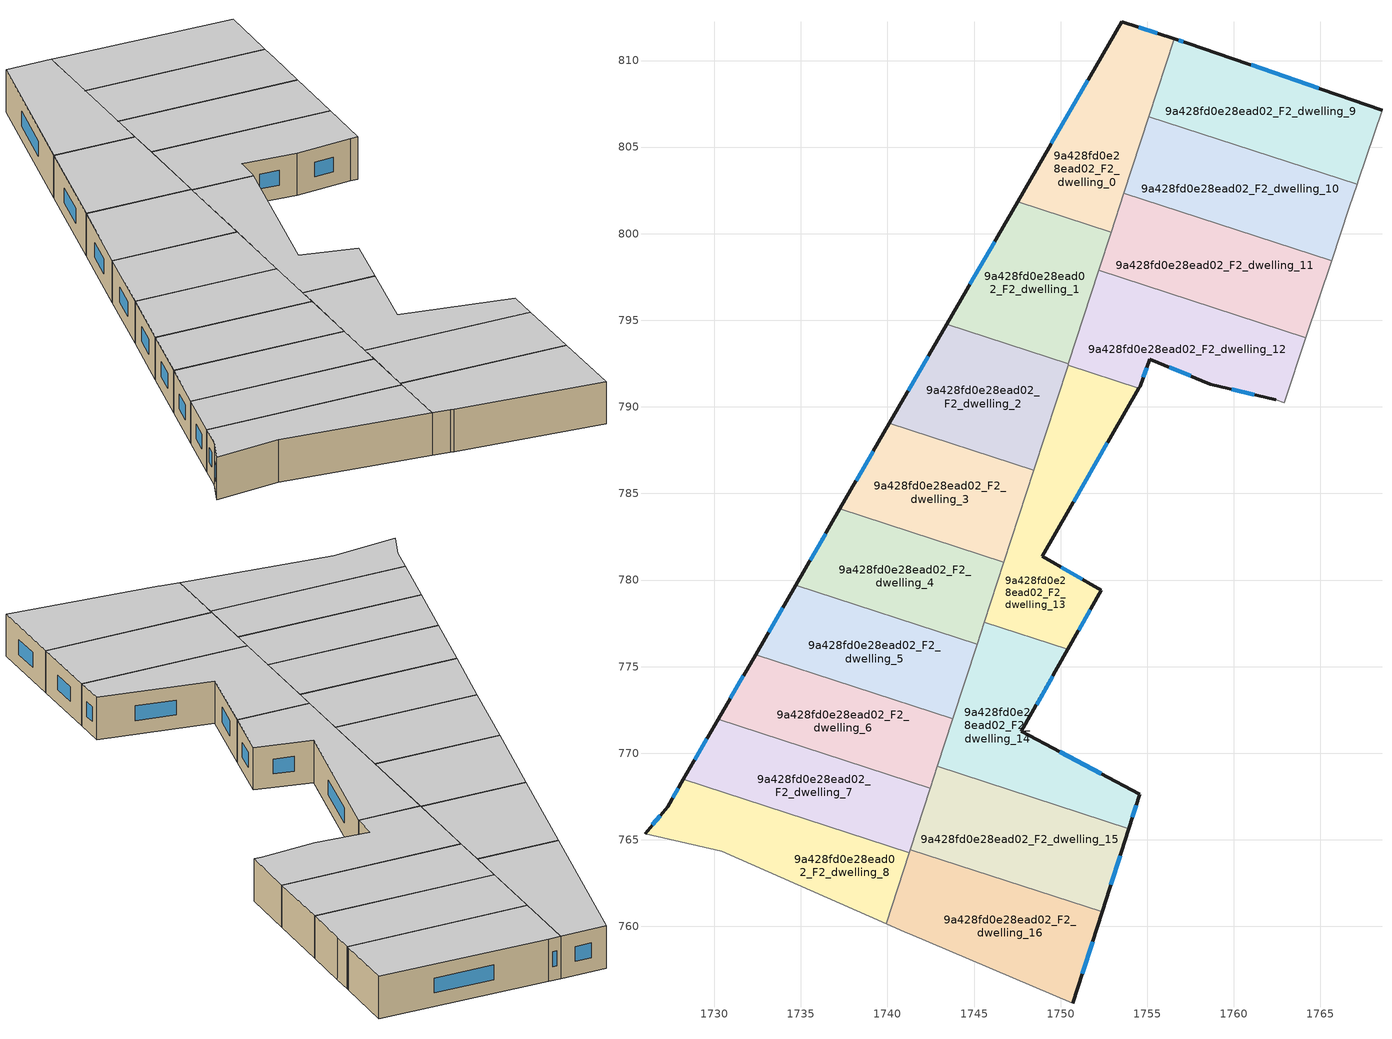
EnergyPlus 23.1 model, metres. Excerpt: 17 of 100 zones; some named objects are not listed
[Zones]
9a428fd0e28ead02_F2_dwelling_0
 floor to 9a428fd0e28ead02_F1_dwelling_0 (EU_floor_Construction): 1756.57,811.26 1752.93,800.08 1747.51,801.84 1753.53,812.25 z6
 wall outside (EU_wall_Construction): 1756.57,811.26 1753.53,812.25 1747.51,801.84 z6:9
 wall to 9a428fd0e28ead02_F2_dwelling_1 (EU_wall_Construction): 1747.51,801.84 1752.93,800.08 z6:9
 wall to 9a428fd0e28ead02_F2_dwelling_9 (EU_wall_Construction): 1755.1,806.76 1756.57,811.26 z6:9
 wall to 9a428fd0e28ead02_F2_dwelling_10 (EU_wall_Construction): 1753.66,802.33 1755.1,806.76 z6:9
 wall to 9a428fd0e28ead02_F2_dwelling_11 (EU_wall_Construction): 1752.93,800.08 1753.66,802.33 z6:9
 window (EU_Window_Construction): 1751.57,808.87 1749.47,805.23 / 1755.58,811.58 1754.52,811.93 z6.98:8.02
 ceiling to 9a428fd0e28ead02_F3_dwelling_0 (EU_floor_Construction): 1752.93,800.08 1756.57,811.26 1753.53,812.25 1747.51,801.84 z9
9a428fd0e28ead02_F2_dwelling_1
 floor to 9a428fd0e28ead02_F1_dwelling_1 (EU_floor_Construction): 1752.93,800.08 1750.45,792.49 1743.43,794.78 1747.51,801.84 z6
 wall outside (EU_wall_Construction): 1747.51,801.84 1743.43,794.78 z6:9
 wall to 9a428fd0e28ead02_F2_dwelling_2 (EU_wall_Construction): 1743.43,794.78 1750.45,792.49 z6:9
 wall to 9a428fd0e28ead02_F2_dwelling_12 (EU_wall_Construction): 1750.45,792.49 1752.21,797.89 z6:9
 wall to 9a428fd0e28ead02_F2_dwelling_11 (EU_wall_Construction): 1752.21,797.89 1752.93,800.08 z6:9
 window (EU_Window_Construction): 1746.18,799.55 1744.76,797.08 z6.98:8.02
 ceiling to 9a428fd0e28ead02_F3_dwelling_1 (EU_floor_Construction): 1750.45,792.49 1752.93,800.08 1747.51,801.84 1743.43,794.78 z9
9a428fd0e28ead02_F2_dwelling_10
 floor to 9a428fd0e28ead02_F1_dwelling_10 (EU_floor_Construction): 1767.12,802.84 1766.68,801.53 1765.65,798.43 1753.66,802.33 1755.1,806.76 z6
 wall to 9a428fd0e28ead02_F2_dwelling_9 (EU_wall_Construction): 1767.12,802.84 1755.1,806.76 z6:9
 wall adiabatic (EU_wall_Construction): 1765.65,798.43 1766.68,801.53 1767.12,802.84 z6:9
 wall to 9a428fd0e28ead02_F2_dwelling_11 (EU_wall_Construction): 1753.66,802.33 1765.65,798.43 z6:9
 ceiling to 9a428fd0e28ead02_F3_dwelling_10 (EU_floor_Construction): 1765.65,798.43 1766.68,801.53 1767.12,802.84 1755.1,806.76 1753.66,802.33 z9
9a428fd0e28ead02_F2_dwelling_11
 floor to 9a428fd0e28ead02_F1_dwelling_11 (EU_floor_Construction): 1765.65,798.43 1764.17,794 1752.21,797.89 1753.66,802.33 z6
 wall adiabatic (EU_wall_Construction): 1764.17,794 1765.65,798.43 z6:9
 wall to 9a428fd0e28ead02_F2_dwelling_12 (EU_wall_Construction): 1752.21,797.89 1764.17,794 z6:9
 ceiling to 9a428fd0e28ead02_F3_dwelling_11 (EU_floor_Construction): 1764.17,794 1765.65,798.43 1753.66,802.33 1752.21,797.89 z9
9a428fd0e28ead02_F2_dwelling_12
 floor to 9a428fd0e28ead02_F1_dwelling_12 (EU_floor_Construction): 1764.17,794 1762.92,790.25 1762.42,790.4 1758.65,791.32 1755.15,792.76 1754.59,791.2 1754.52,791.08 1750.43,792.41 1752.21,797.89 z6
 wall outside (EU_wall_Construction): 1754.52,791.08 1754.59,791.2 1755.15,792.76 1758.65,791.32 1762.42,790.4 z6:9
 wall to 9a428fd0e28ead02_F2_dwelling_13 (EU_wall_Construction): 1750.43,792.41 1754.52,791.08 z6:9
 wall adiabatic (EU_wall_Construction): 1762.42,790.4 1762.92,790.25 1764.17,794 z6:9
 wall to 9a428fd0e28ead02_F2_dwelling_2 (EU_wall_Construction): 1750.45,792.49 1750.43,792.41 z6:9
 window (EU_Window_Construction): 1756.29,792.29 1757.51,791.79 / 1754.77,791.71 1754.97,792.25 / 1759.88,791.02 1761.19,790.7 z6.98:8.02
 ceiling to 9a428fd0e28ead02_F3_dwelling_12 (EU_floor_Construction): 1762.92,790.25 1764.17,794 1752.21,797.89 1750.43,792.41 1754.52,791.08 1754.59,791.2 1755.15,792.76 1758.65,791.32 1762.42,790.4 z9
9a428fd0e28ead02_F2_dwelling_13
 floor to 9a428fd0e28ead02_F1_dwelling_13 (EU_floor_Construction): 1754.52,791.08 1748.94,781.37 1752.35,779.41 1750.42,775.99 1745.59,777.56 1750.43,792.41 z6
 wall outside (EU_wall_Construction): 1750.42,775.99 1752.35,779.41 1748.94,781.37 1754.52,791.08 z6:9
 wall to 9a428fd0e28ead02_F2_dwelling_14 (EU_wall_Construction): 1745.59,777.56 1750.42,775.99 z6:9
 wall to 9a428fd0e28ead02_F2_dwelling_2 (EU_wall_Construction): 1750.43,792.41 1748.45,786.34 z6:9
 wall to 9a428fd0e28ead02_F2_dwelling_3 (EU_wall_Construction): 1748.45,786.34 1746.73,781.04 z6:9
 wall to 9a428fd0e28ead02_F2_dwelling_4 (EU_wall_Construction): 1746.73,781.04 1745.59,777.56 z6:9
 window (EU_Window_Construction): 1750.76,784.53 1752.71,787.92 / 1751.24,780.05 1750.05,780.73 / 1751.04,777.1 1751.72,778.3 z6.98:8.02
 ceiling to 9a428fd0e28ead02_F3_dwelling_13 (EU_floor_Construction): 1752.35,779.41 1748.94,781.37 1754.52,791.08 1750.43,792.41 1745.59,777.56 1750.42,775.99 z9
9a428fd0e28ead02_F2_dwelling_14
 floor to 9a428fd0e28ead02_F1_dwelling_14 (EU_floor_Construction): 1750.42,775.99 1747.74,771.26 1754.57,767.63 1753.94,765.64 1742.89,769.24 1745.59,777.56 z6
 wall outside (EU_wall_Construction): 1753.94,765.64 1754.57,767.63 1747.74,771.26 1750.42,775.99 z6:9
 wall to 9a428fd0e28ead02_F2_dwelling_15 (EU_wall_Construction): 1742.89,769.24 1753.94,765.64 z6:9
 wall to 9a428fd0e28ead02_F2_dwelling_5 (EU_wall_Construction): 1745.18,776.3 1743.78,771.98 z6:9
 wall to 9a428fd0e28ead02_F2_dwelling_4 (EU_wall_Construction): 1745.59,777.56 1745.18,776.3 z6:9
 wall to 9a428fd0e28ead02_F2_dwelling_6 (EU_wall_Construction): 1743.78,771.98 1742.89,769.24 z6:9
 window (EU_Window_Construction): 1748.61,772.8 1749.55,774.45 / 1752.35,768.81 1749.96,770.08 / 1754.14,766.29 1754.36,766.98 z6.98:8.02
 ceiling to 9a428fd0e28ead02_F3_dwelling_14 (EU_floor_Construction): 1753.94,765.64 1754.57,767.63 1747.74,771.26 1750.42,775.99 1745.59,777.56 1742.89,769.24 z9
9a428fd0e28ead02_F2_dwelling_15
 floor to 9a428fd0e28ead02_F1_dwelling_15 (EU_floor_Construction): 1753.94,765.64 1752.4,760.83 1741.32,764.44 1742.89,769.24 z6
 wall outside (EU_wall_Construction): 1752.4,760.83 1753.94,765.64 z6:9
 wall to 9a428fd0e28ead02_F2_dwelling_16 (EU_wall_Construction): 1741.32,764.44 1752.4,760.83 z6:9
 wall to 9a428fd0e28ead02_F2_dwelling_7 (EU_wall_Construction): 1742.48,767.98 1741.32,764.44 z6:9
 wall to 9a428fd0e28ead02_F2_dwelling_6 (EU_wall_Construction): 1742.89,769.24 1742.48,767.98 z6:9
 window (EU_Window_Construction): 1752.9,762.4 1753.44,764.08 z6.98:8.02
 ceiling to 9a428fd0e28ead02_F3_dwelling_15 (EU_floor_Construction): 1752.4,760.83 1753.94,765.64 1742.89,769.24 1741.32,764.44 z9
9a428fd0e28ead02_F2_dwelling_16
 floor to 9a428fd0e28ead02_F1_dwelling_16 (EU_floor_Construction): 1752.4,760.83 1750.71,755.55 1741.25,759.56 1741.02,759.67 1739.93,760.15 1741.32,764.44 z6
 wall outside (EU_wall_Construction): 1750.71,755.55 1752.4,760.83 z6:9
 wall adiabatic (EU_wall_Construction): 1739.93,760.15 1741.02,759.67 1741.25,759.56 1750.71,755.55 z6:9
 wall to 9a428fd0e28ead02_F2_dwelling_8 (EU_wall_Construction): 1741.26,764.25 1739.93,760.15 z6:9
 wall to 9a428fd0e28ead02_F2_dwelling_7 (EU_wall_Construction): 1741.32,764.44 1741.26,764.25 z6:9
 window (EU_Window_Construction): 1751.26,757.27 1751.85,759.11 z6.98:8.02
 ceiling to 9a428fd0e28ead02_F3_dwelling_16 (EU_floor_Construction): 1750.71,755.55 1752.4,760.83 1741.32,764.44 1739.93,760.15 1741.02,759.67 1741.25,759.56 z9
9a428fd0e28ead02_F2_dwelling_2
 floor to 9a428fd0e28ead02_F1_dwelling_2 (EU_floor_Construction): 1750.45,792.49 1748.45,786.34 1740.12,789.06 1743.43,794.78 z6
 wall outside (EU_wall_Construction): 1743.43,794.78 1740.12,789.06 z6:9
 wall to 9a428fd0e28ead02_F2_dwelling_3 (EU_wall_Construction): 1740.12,789.06 1748.45,786.34 z6:9
 window (EU_Window_Construction): 1742.35,792.92 1741.19,790.92 z6.98:8.02
 ceiling to 9a428fd0e28ead02_F3_dwelling_2 (EU_floor_Construction): 1748.45,786.34 1750.45,792.49 1743.43,794.78 1740.12,789.06 z9
9a428fd0e28ead02_F2_dwelling_3
 floor to 9a428fd0e28ead02_F1_dwelling_3 (EU_floor_Construction): 1748.45,786.34 1746.73,781.04 1737.26,784.12 1740.12,789.06 z6
 wall outside (EU_wall_Construction): 1740.12,789.06 1737.26,784.12 z6:9
 wall to 9a428fd0e28ead02_F2_dwelling_4 (EU_wall_Construction): 1737.26,784.12 1746.73,781.04 z6:9
 window (EU_Window_Construction): 1739.19,787.45 1738.19,785.72 z6.98:8.02
 ceiling to 9a428fd0e28ead02_F3_dwelling_3 (EU_floor_Construction): 1746.73,781.04 1748.45,786.34 1740.12,789.06 1737.26,784.12 z9
9a428fd0e28ead02_F2_dwelling_4
 floor to 9a428fd0e28ead02_F1_dwelling_4 (EU_floor_Construction): 1746.73,781.04 1745.18,776.3 1734.71,779.71 1737.26,784.12 z6
 wall outside (EU_wall_Construction): 1737.26,784.12 1734.71,779.71 z6:9
 wall to 9a428fd0e28ead02_F2_dwelling_5 (EU_wall_Construction): 1734.71,779.71 1745.18,776.3 z6:9
 window (EU_Window_Construction): 1736.43,782.68 1735.54,781.14 z6.98:8.02
 ceiling to 9a428fd0e28ead02_F3_dwelling_4 (EU_floor_Construction): 1745.18,776.3 1746.73,781.04 1737.26,784.12 1734.71,779.71 z9
9a428fd0e28ead02_F2_dwelling_5
 floor to 9a428fd0e28ead02_F1_dwelling_5 (EU_floor_Construction): 1745.18,776.3 1743.78,771.98 1732.38,775.69 1734.71,779.71 z6
 wall outside (EU_wall_Construction): 1734.71,779.71 1732.38,775.69 z6:9
 wall to 9a428fd0e28ead02_F2_dwelling_6 (EU_wall_Construction): 1732.38,775.69 1743.78,771.98 z6:9
 window (EU_Window_Construction): 1733.95,778.4 1733.14,777 z6.98:8.02
 ceiling to 9a428fd0e28ead02_F3_dwelling_5 (EU_floor_Construction): 1743.78,771.98 1745.18,776.3 1734.71,779.71 1732.38,775.69 z9
9a428fd0e28ead02_F2_dwelling_6
 floor to 9a428fd0e28ead02_F1_dwelling_6 (EU_floor_Construction): 1743.78,771.98 1742.48,767.98 1730.23,771.97 1732.38,775.69 z6
 wall outside (EU_wall_Construction): 1732.38,775.69 1730.23,771.97 z6:9
 wall to 9a428fd0e28ead02_F2_dwelling_7 (EU_wall_Construction): 1730.23,771.97 1742.48,767.98 z6:9
 window (EU_Window_Construction): 1731.68,774.48 1730.93,773.18 z6.98:8.02
 ceiling to 9a428fd0e28ead02_F3_dwelling_6 (EU_floor_Construction): 1742.48,767.98 1743.78,771.98 1732.38,775.69 1730.23,771.97 z9
9a428fd0e28ead02_F2_dwelling_7
 floor to 9a428fd0e28ead02_F1_dwelling_7 (EU_floor_Construction): 1742.48,767.98 1741.26,764.25 1728.22,768.49 1730.23,771.97 z6
 wall outside (EU_wall_Construction): 1730.23,771.97 1728.22,768.49 z6:9
 wall to 9a428fd0e28ead02_F2_dwelling_8 (EU_wall_Construction): 1728.22,768.49 1741.26,764.25 z6:9
 window (EU_Window_Construction): 1729.58,770.84 1728.87,769.62 z6.98:8.02
 ceiling to 9a428fd0e28ead02_F3_dwelling_7 (EU_floor_Construction): 1741.26,764.25 1742.48,767.98 1730.23,771.97 1728.22,768.49 z9
9a428fd0e28ead02_F2_dwelling_8
 floor to 9a428fd0e28ead02_F1_dwelling_8 (EU_floor_Construction): 1741.26,764.25 1739.93,760.15 1730.44,764.35 1726,765.35 1727.3,766.9 1728.22,768.49 z6
 wall outside (EU_wall_Construction): 1728.22,768.49 1727.3,766.9 1726,765.35 z6:9
 wall adiabatic (EU_wall_Construction): 1726,765.35 1730.44,764.35 1739.93,760.15 z6:9
 window (EU_Window_Construction): 1726.88,766.4 1726.42,765.85 / 1727.92,767.97 1727.6,767.42 z6.98:8.02
 ceiling to 9a428fd0e28ead02_F3_dwelling_8 (EU_floor_Construction): 1739.93,760.15 1741.26,764.25 1728.22,768.49 1727.3,766.9 1726,765.35 1730.44,764.35 z9
9a428fd0e28ead02_F2_dwelling_9
 floor to 9a428fd0e28ead02_F1_dwelling_9 (EU_floor_Construction): 1768.56,807.14 1767.2,803.07 1767.12,802.84 1755.1,806.76 1756.57,811.26 1757.35,811.01 z6
 wall outside (EU_wall_Construction): 1768.56,807.14 1757.35,811.01 1756.57,811.26 z6:9
 wall adiabatic (EU_wall_Construction): 1767.12,802.84 1767.2,803.07 1768.56,807.14 z6:9
 window (EU_Window_Construction): 1757.1,811.09 1756.82,811.18 / 1764.91,808.4 1761,809.75 z6.98:8.02
 ceiling to 9a428fd0e28ead02_F3_dwelling_9 (EU_floor_Construction): 1767.2,803.07 1768.56,807.14 1757.35,811.01 1756.57,811.26 1755.1,806.76 1767.12,802.84 z9
[Building]
EU S2 Campaign: North Axis=0; Terrain=City; Solar Distribution=FullExterior
[Site:Location]
Bologna: Latitude=44.5; Longitude=11.25; Time Zone=1; Elevation=37
[SizingPeriod:WeatherFileDays]
AnnualSizingPeriod: Begin Month=1; Begin Day of Month=1; End Month=12; End Day of Month=31; Day of Week for Start Day=Monday; Use Weather File Daylight Saving Period=No; Use Weather File Rain and Snow Indicators=No
[MATERIAL]
EU_InternalMass_Material: Roughness=MediumRough; Thickness=0.1; Conductivity=1; Density=1800; Specific Heat=900; Thermal Absorptance=0.9; Solar Absorptance=0.7; Visible Absorptance=0.7
[MATERIAL:NOMASS] Roughness=MediumRough; Thermal Absorptance=0.9; Solar Absorptance=0.7; Visible Absorptance=0.7
Name | Thermal Resistance
EU_wall_NoMass | 0.905828
EU_floor_NoMass | 0.67114
[WINDOWMATERIAL:SIMPLEGLAZINGSYSTEM]
EU_Window_SimpleGlazing: UFactor=4.52486; Solar Heat Gain Coefficient=0.85; Visible Transmittance=0.85
[CONSTRUCTION]
EU_wall_Construction: EU_wall_NoMass
EU_floor_Construction: EU_floor_NoMass
EU_Window_Construction: EU_Window_SimpleGlazing
EU_InternalMass_Construction: EU_InternalMass_Material
[ZONE] Type=1; Multiplier=1; Ceiling Height=autocalculate; Floor Area=autocalculate; Part of Total Floor Area=Yes
Name | Volume
9a428fd0e28ead02_F2_dwelling_0 | 156.719
9a428fd0e28ead02_F2_dwelling_1 | 156.71
9a428fd0e28ead02_F2_dwelling_10 | 176.281
9a428fd0e28ead02_F2_dwelling_11 | 176.317
9a428fd0e28ead02_F2_dwelling_12 | 176.311
9a428fd0e28ead02_F2_dwelling_13 | 176.298
9a428fd0e28ead02_F2_dwelling_14 | 176.315
9a428fd0e28ead02_F2_dwelling_15 | 176.3
9a428fd0e28ead02_F2_dwelling_16 | 176.301
9a428fd0e28ead02_F2_dwelling_2 | 156.723
9a428fd0e28ead02_F2_dwelling_3 | 156.702
9a428fd0e28ead02_F2_dwelling_4 | 156.743
9a428fd0e28ead02_F2_dwelling_5 | 156.701
9a428fd0e28ead02_F2_dwelling_6 | 156.718
9a428fd0e28ead02_F2_dwelling_7 | 156.734
9a428fd0e28ead02_F2_dwelling_8 | 156.705
9a428fd0e28ead02_F2_dwelling_9 | 176.318
[INTERNALMASS] Construction=EU_InternalMass_Construction
Name | Zone or ZoneList | Surface Area
9a428fd0e28ead02_F2_dwelling_0_EU_InternalMass | 9a428fd0e28ead02_F2_dwelling_0 | 52.24
9a428fd0e28ead02_F2_dwelling_1_EU_InternalMass | 9a428fd0e28ead02_F2_dwelling_1 | 52.2369
9a428fd0e28ead02_F2_dwelling_2_EU_InternalMass | 9a428fd0e28ead02_F2_dwelling_2 | 52.2413
9a428fd0e28ead02_F2_dwelling_3_EU_InternalMass | 9a428fd0e28ead02_F2_dwelling_3 | 52.2343
9a428fd0e28ead02_F2_dwelling_4_EU_InternalMass | 9a428fd0e28ead02_F2_dwelling_4 | 52.2473
9a428fd0e28ead02_F2_dwelling_5_EU_InternalMass | 9a428fd0e28ead02_F2_dwelling_5 | 52.2339
9a428fd0e28ead02_F2_dwelling_6_EU_InternalMass | 9a428fd0e28ead02_F2_dwelling_6 | 52.2393
9a428fd0e28ead02_F2_dwelling_7_EU_InternalMass | 9a428fd0e28ead02_F2_dwelling_7 | 52.2448
9a428fd0e28ead02_F2_dwelling_8_EU_InternalMass | 9a428fd0e28ead02_F2_dwelling_8 | 52.2352
9a428fd0e28ead02_F2_dwelling_9_EU_InternalMass | 9a428fd0e28ead02_F2_dwelling_9 | 58.7722
9a428fd0e28ead02_F2_dwelling_10_EU_InternalMass | 9a428fd0e28ead02_F2_dwelling_10 | 58.7602
9a428fd0e28ead02_F2_dwelling_11_EU_InternalMass | 9a428fd0e28ead02_F2_dwelling_11 | 58.7724
9a428fd0e28ead02_F2_dwelling_12_EU_InternalMass | 9a428fd0e28ead02_F2_dwelling_12 | 58.7703
9a428fd0e28ead02_F2_dwelling_13_EU_InternalMass | 9a428fd0e28ead02_F2_dwelling_13 | 58.7664
9a428fd0e28ead02_F2_dwelling_14_EU_InternalMass | 9a428fd0e28ead02_F2_dwelling_14 | 58.7717
9a428fd0e28ead02_F2_dwelling_15_EU_InternalMass | 9a428fd0e28ead02_F2_dwelling_15 | 58.7665
9a428fd0e28ead02_F2_dwelling_16_EU_InternalMass | 9a428fd0e28ead02_F2_dwelling_16 | 58.7671
[OTHEREQUIPMENT] Fuel Type=Electricity; Design Level Calculation Method=Watts/Area; Power per Zone Floor Area=1; Fraction Latent=0; Fraction Radiant=0; Fraction Lost=0; Carbon Dioxide Generation Rate=0; EndUse Subcategory=EU_Step8_InternalGains
Name | Zone or ZoneList or Space or SpaceList | Schedule
EU_Step8_InternalGain_9a428fd0e28ead02_F2_dwelling_0_f000 | 9a428fd0e28ead02_F2_dwelling_0 | EU_Step8_GainSchedule_9a428fd0e28ead02_F2_dwelling_0_f000
EU_Step8_InternalGain_9a428fd0e28ead02_F2_dwelling_1_f000 | 9a428fd0e28ead02_F2_dwelling_1 | EU_Step8_GainSchedule_9a428fd0e28ead02_F2_dwelling_1_f000
EU_Step8_InternalGain_9a428fd0e28ead02_F2_dwelling_2_f000 | 9a428fd0e28ead02_F2_dwelling_2 | EU_Step8_GainSchedule_9a428fd0e28ead02_F2_dwelling_2_f000
EU_Step8_InternalGain_9a428fd0e28ead02_F2_dwelling_3_f000 | 9a428fd0e28ead02_F2_dwelling_3 | EU_Step8_GainSchedule_9a428fd0e28ead02_F2_dwelling_3_f000
EU_Step8_InternalGain_9a428fd0e28ead02_F2_dwelling_4_f000 | 9a428fd0e28ead02_F2_dwelling_4 | EU_Step8_GainSchedule_9a428fd0e28ead02_F2_dwelling_4_f000
EU_Step8_InternalGain_9a428fd0e28ead02_F2_dwelling_5_f000 | 9a428fd0e28ead02_F2_dwelling_5 | EU_Step8_GainSchedule_9a428fd0e28ead02_F2_dwelling_5_f000
EU_Step8_InternalGain_9a428fd0e28ead02_F2_dwelling_6_f000 | 9a428fd0e28ead02_F2_dwelling_6 | EU_Step8_GainSchedule_9a428fd0e28ead02_F2_dwelling_6_f000
EU_Step8_InternalGain_9a428fd0e28ead02_F2_dwelling_7_f000 | 9a428fd0e28ead02_F2_dwelling_7 | EU_Step8_GainSchedule_9a428fd0e28ead02_F2_dwelling_7_f000
EU_Step8_InternalGain_9a428fd0e28ead02_F2_dwelling_8_f000 | 9a428fd0e28ead02_F2_dwelling_8 | EU_Step8_GainSchedule_9a428fd0e28ead02_F2_dwelling_8_f000
EU_Step8_InternalGain_9a428fd0e28ead02_F2_dwelling_9_f000 | 9a428fd0e28ead02_F2_dwelling_9 | EU_Step8_GainSchedule_9a428fd0e28ead02_F2_dwelling_9_f000
EU_Step8_InternalGain_9a428fd0e28ead02_F2_dwelling_10_f000 | 9a428fd0e28ead02_F2_dwelling_10 | EU_Step8_GainSchedule_9a428fd0e28ead02_F2_dwelling_10_f000
EU_Step8_InternalGain_9a428fd0e28ead02_F2_dwelling_11_f000 | 9a428fd0e28ead02_F2_dwelling_11 | EU_Step8_GainSchedule_9a428fd0e28ead02_F2_dwelling_11_f000
EU_Step8_InternalGain_9a428fd0e28ead02_F2_dwelling_12_f000 | 9a428fd0e28ead02_F2_dwelling_12 | EU_Step8_GainSchedule_9a428fd0e28ead02_F2_dwelling_12_f000
EU_Step8_InternalGain_9a428fd0e28ead02_F2_dwelling_13_f000 | 9a428fd0e28ead02_F2_dwelling_13 | EU_Step8_GainSchedule_9a428fd0e28ead02_F2_dwelling_13_f000
EU_Step8_InternalGain_9a428fd0e28ead02_F2_dwelling_14_f000 | 9a428fd0e28ead02_F2_dwelling_14 | EU_Step8_GainSchedule_9a428fd0e28ead02_F2_dwelling_14_f000
EU_Step8_InternalGain_9a428fd0e28ead02_F2_dwelling_15_f000 | 9a428fd0e28ead02_F2_dwelling_15 | EU_Step8_GainSchedule_9a428fd0e28ead02_F2_dwelling_15_f000
EU_Step8_InternalGain_9a428fd0e28ead02_F2_dwelling_16_f000 | 9a428fd0e28ead02_F2_dwelling_16 | EU_Step8_GainSchedule_9a428fd0e28ead02_F2_dwelling_16_f000
[ZONEVENTILATION:DESIGNFLOWRATE] Schedule=EU_AlwaysOn; Design Flow Rate Calculation Method=AirChanges/Hour; Air Changes per Hour=0.73129; Ventilation Type=Natural; Fan Pressure Rise=0; Fan Total Efficiency=1; Constant Term Coefficient=1; Temperature Term Coefficient=0; Velocity Term Coefficient=0; Velocity Squared Term Coefficient=0; Minimum Indoor Temperature=-100; Maximum Indoor Temperature=100; Delta Temperature=-100; Minimum Outdoor Temperature=-100; Maximum Outdoor Temperature=100; Maximum Wind Speed=40
Name | Zone or ZoneList or Space or SpaceList
EU_ConstantAir_9a428fd0e28ead02_F2_dwelling_0 | 9a428fd0e28ead02_F2_dwelling_0
EU_ConstantAir_9a428fd0e28ead02_F2_dwelling_1 | 9a428fd0e28ead02_F2_dwelling_1
EU_ConstantAir_9a428fd0e28ead02_F2_dwelling_2 | 9a428fd0e28ead02_F2_dwelling_2
EU_ConstantAir_9a428fd0e28ead02_F2_dwelling_3 | 9a428fd0e28ead02_F2_dwelling_3
EU_ConstantAir_9a428fd0e28ead02_F2_dwelling_4 | 9a428fd0e28ead02_F2_dwelling_4
EU_ConstantAir_9a428fd0e28ead02_F2_dwelling_5 | 9a428fd0e28ead02_F2_dwelling_5
EU_ConstantAir_9a428fd0e28ead02_F2_dwelling_6 | 9a428fd0e28ead02_F2_dwelling_6
EU_ConstantAir_9a428fd0e28ead02_F2_dwelling_7 | 9a428fd0e28ead02_F2_dwelling_7
EU_ConstantAir_9a428fd0e28ead02_F2_dwelling_8 | 9a428fd0e28ead02_F2_dwelling_8
EU_ConstantAir_9a428fd0e28ead02_F2_dwelling_9 | 9a428fd0e28ead02_F2_dwelling_9
EU_ConstantAir_9a428fd0e28ead02_F2_dwelling_10 | 9a428fd0e28ead02_F2_dwelling_10
EU_ConstantAir_9a428fd0e28ead02_F2_dwelling_11 | 9a428fd0e28ead02_F2_dwelling_11
EU_ConstantAir_9a428fd0e28ead02_F2_dwelling_12 | 9a428fd0e28ead02_F2_dwelling_12
EU_ConstantAir_9a428fd0e28ead02_F2_dwelling_13 | 9a428fd0e28ead02_F2_dwelling_13
EU_ConstantAir_9a428fd0e28ead02_F2_dwelling_14 | 9a428fd0e28ead02_F2_dwelling_14
EU_ConstantAir_9a428fd0e28ead02_F2_dwelling_15 | 9a428fd0e28ead02_F2_dwelling_15
EU_ConstantAir_9a428fd0e28ead02_F2_dwelling_16 | 9a428fd0e28ead02_F2_dwelling_16
[HVACTEMPLATE:ZONE:IDEALLOADSAIRSYSTEM] System Availability Schedule=EU_AlwaysOn; Maximum Heating Supply Air Temperature=50; Minimum Cooling Supply Air Temperature=13; Maximum Heating Supply Air Humidity Ratio=0.0156; Minimum Cooling Supply Air Humidity Ratio=0.0077; Heating Limit=NoLimit; Cooling Limit=NoLimit; Heating Availability Schedule=EU_AlwaysOn; Cooling Availability Schedule=EU_CoolingOff; Dehumidification Control Type=ConstantSensibleHeatRatio; Cooling Sensible Heat Ratio=0.7; Dehumidification Setpoint=60; Humidification Control Type=None; Humidification Setpoint=30; Outdoor Air Method=None; Outdoor Air Flow Rate per Person=0.00944; Outdoor Air Flow Rate per Zone Floor Area=0; Outdoor Air Flow Rate per Zone=0; Demand Controlled Ventilation Type=None; Outdoor Air Economizer Type=NoEconomizer; Heat Recovery Type=None; Sensible Heat Recovery Effectiveness=0.7; Latent Heat Recovery Effectiveness=0.65
Name | Template Thermostat
9a428fd0e28ead02_F2_dwelling_0 | EU_HeatOnly_9a428fd0e28ead02_F2_dwelling_0
9a428fd0e28ead02_F2_dwelling_1 | EU_HeatOnly_9a428fd0e28ead02_F2_dwelling_1
9a428fd0e28ead02_F2_dwelling_2 | EU_HeatOnly_9a428fd0e28ead02_F2_dwelling_2
9a428fd0e28ead02_F2_dwelling_3 | EU_HeatOnly_9a428fd0e28ead02_F2_dwelling_3
9a428fd0e28ead02_F2_dwelling_4 | EU_HeatOnly_9a428fd0e28ead02_F2_dwelling_4
9a428fd0e28ead02_F2_dwelling_5 | EU_HeatOnly_9a428fd0e28ead02_F2_dwelling_5
9a428fd0e28ead02_F2_dwelling_6 | EU_HeatOnly_9a428fd0e28ead02_F2_dwelling_6
9a428fd0e28ead02_F2_dwelling_7 | EU_HeatOnly_9a428fd0e28ead02_F2_dwelling_7
9a428fd0e28ead02_F2_dwelling_8 | EU_HeatOnly_9a428fd0e28ead02_F2_dwelling_8
9a428fd0e28ead02_F2_dwelling_9 | EU_HeatOnly_9a428fd0e28ead02_F2_dwelling_9
9a428fd0e28ead02_F2_dwelling_10 | EU_HeatOnly_9a428fd0e28ead02_F2_dwelling_10
9a428fd0e28ead02_F2_dwelling_11 | EU_HeatOnly_9a428fd0e28ead02_F2_dwelling_11
9a428fd0e28ead02_F2_dwelling_12 | EU_HeatOnly_9a428fd0e28ead02_F2_dwelling_12
9a428fd0e28ead02_F2_dwelling_13 | EU_HeatOnly_9a428fd0e28ead02_F2_dwelling_13
9a428fd0e28ead02_F2_dwelling_14 | EU_HeatOnly_9a428fd0e28ead02_F2_dwelling_14
9a428fd0e28ead02_F2_dwelling_15 | EU_HeatOnly_9a428fd0e28ead02_F2_dwelling_15
9a428fd0e28ead02_F2_dwelling_16 | EU_HeatOnly_9a428fd0e28ead02_F2_dwelling_16
[SIZING:ZONE] Zone Cooling Design Supply Air Temperature Input Method=SupplyAirTemperature; Zone Cooling Design Supply Air Temperature=13; Zone Heating Design Supply Air Temperature Input Method=SupplyAirTemperature; Zone Heating Design Supply Air Temperature=50; Zone Cooling Design Supply Air Humidity Ratio=0.008; Zone Heating Design Supply Air Humidity Ratio=0.008; Cooling Design Air Flow Method=DesignDay; Cooling Design Air Flow Rate=0; Cooling Minimum Air Flow per Zone Floor Area=0.000762; Cooling Minimum Air Flow=0; Cooling Minimum Air Flow Fraction=0.2; Heating Design Air Flow Method=DesignDay; Heating Design Air Flow Rate=0; Heating Maximum Air Flow per Zone Floor Area=0.002032; Heating Maximum Air Flow=0.141576; Heating Maximum Air Flow Fraction=0.3; Account for Dedicated Outdoor Air System=No; Dedicated Outdoor Air System Control Strategy=NeutralSupplyAir; Dedicated Outdoor Air Low Setpoint Temperature for Design=autosize; Dedicated Outdoor Air High Setpoint Temperature for Design=autosize; Zone Load Sizing Method=Sensible Load Only No Latent Load; Zone Latent Cooling Design Supply Air Humidity Ratio Input Method=HumidityRatioDifference; Zone Cooling Design Supply Air Humidity Ratio Difference=0.005; Zone Latent Heating Design Supply Air Humidity Ratio Input Method=HumidityRatioDifference; Zone Humidification Design Supply Air Humidity Ratio Difference=0.005
9a428fd0e28ead02_F2_dwelling_0; 9a428fd0e28ead02_F2_dwelling_1; 9a428fd0e28ead02_F2_dwelling_2; 9a428fd0e28ead02_F2_dwelling_3; 9a428fd0e28ead02_F2_dwelling_4; 9a428fd0e28ead02_F2_dwelling_5; 9a428fd0e28ead02_F2_dwelling_6; 9a428fd0e28ead02_F2_dwelling_7; 9a428fd0e28ead02_F2_dwelling_8; 9a428fd0e28ead02_F2_dwelling_9; 9a428fd0e28ead02_F2_dwelling_10; 9a428fd0e28ead02_F2_dwelling_11; 9a428fd0e28ead02_F2_dwelling_12; 9a428fd0e28ead02_F2_dwelling_13; 9a428fd0e28ead02_F2_dwelling_14; 9a428fd0e28ead02_F2_dwelling_15; 9a428fd0e28ead02_F2_dwelling_16
[SCHEDULE:CONSTANT]
Name | Hourly Value
EU_AlwaysOn | 1
EU_CoolingOff | 0
[SCHEDULE:FILE] Column Number=1; Rows to Skip at Top=0; Number of Hours of Data=8760; Column Separator=Comma; Interpolate to Timestep=No; Minutes per Item=60; Adjust Schedule for Daylight Savings=Yes
Name | File
EU_Step8_GainSchedule_9a428fd0e28ead02_F2_dwelling_0_f000 | ../../schedules/9a428fd0e28ead02/9a428fd0e28ead02_F2_dwelling_0_f000_gain.csv
EU_Step8_GainSchedule_9a428fd0e28ead02_F2_dwelling_1_f000 | ../../schedules/9a428fd0e28ead02/9a428fd0e28ead02_F2_dwelling_1_f000_gain.csv
EU_Step8_GainSchedule_9a428fd0e28ead02_F2_dwelling_2_f000 | ../../schedules/9a428fd0e28ead02/9a428fd0e28ead02_F2_dwelling_2_f000_gain.csv
EU_Step8_GainSchedule_9a428fd0e28ead02_F2_dwelling_3_f000 | ../../schedules/9a428fd0e28ead02/9a428fd0e28ead02_F2_dwelling_3_f000_gain.csv
EU_Step8_GainSchedule_9a428fd0e28ead02_F2_dwelling_4_f000 | ../../schedules/9a428fd0e28ead02/9a428fd0e28ead02_F2_dwelling_4_f000_gain.csv
EU_Step8_GainSchedule_9a428fd0e28ead02_F2_dwelling_5_f000 | ../../schedules/9a428fd0e28ead02/9a428fd0e28ead02_F2_dwelling_5_f000_gain.csv
EU_Step8_GainSchedule_9a428fd0e28ead02_F2_dwelling_6_f000 | ../../schedules/9a428fd0e28ead02/9a428fd0e28ead02_F2_dwelling_6_f000_gain.csv
EU_Step8_GainSchedule_9a428fd0e28ead02_F2_dwelling_7_f000 | ../../schedules/9a428fd0e28ead02/9a428fd0e28ead02_F2_dwelling_7_f000_gain.csv
EU_Step8_GainSchedule_9a428fd0e28ead02_F2_dwelling_8_f000 | ../../schedules/9a428fd0e28ead02/9a428fd0e28ead02_F2_dwelling_8_f000_gain.csv
EU_Step8_GainSchedule_9a428fd0e28ead02_F2_dwelling_9_f000 | ../../schedules/9a428fd0e28ead02/9a428fd0e28ead02_F2_dwelling_9_f000_gain.csv
EU_Step8_GainSchedule_9a428fd0e28ead02_F2_dwelling_10_f000 | ../../schedules/9a428fd0e28ead02/9a428fd0e28ead02_F2_dwelling_10_f000_gain.csv
EU_Step8_GainSchedule_9a428fd0e28ead02_F2_dwelling_11_f000 | ../../schedules/9a428fd0e28ead02/9a428fd0e28ead02_F2_dwelling_11_f000_gain.csv
EU_Step8_GainSchedule_9a428fd0e28ead02_F2_dwelling_12_f000 | ../../schedules/9a428fd0e28ead02/9a428fd0e28ead02_F2_dwelling_12_f000_gain.csv
EU_Step8_GainSchedule_9a428fd0e28ead02_F2_dwelling_13_f000 | ../../schedules/9a428fd0e28ead02/9a428fd0e28ead02_F2_dwelling_13_f000_gain.csv
EU_Step8_GainSchedule_9a428fd0e28ead02_F2_dwelling_14_f000 | ../../schedules/9a428fd0e28ead02/9a428fd0e28ead02_F2_dwelling_14_f000_gain.csv
EU_Step8_GainSchedule_9a428fd0e28ead02_F2_dwelling_15_f000 | ../../schedules/9a428fd0e28ead02/9a428fd0e28ead02_F2_dwelling_15_f000_gain.csv
EU_Step8_GainSchedule_9a428fd0e28ead02_F2_dwelling_16_f000 | ../../schedules/9a428fd0e28ead02/9a428fd0e28ead02_F2_dwelling_16_f000_gain.csv
